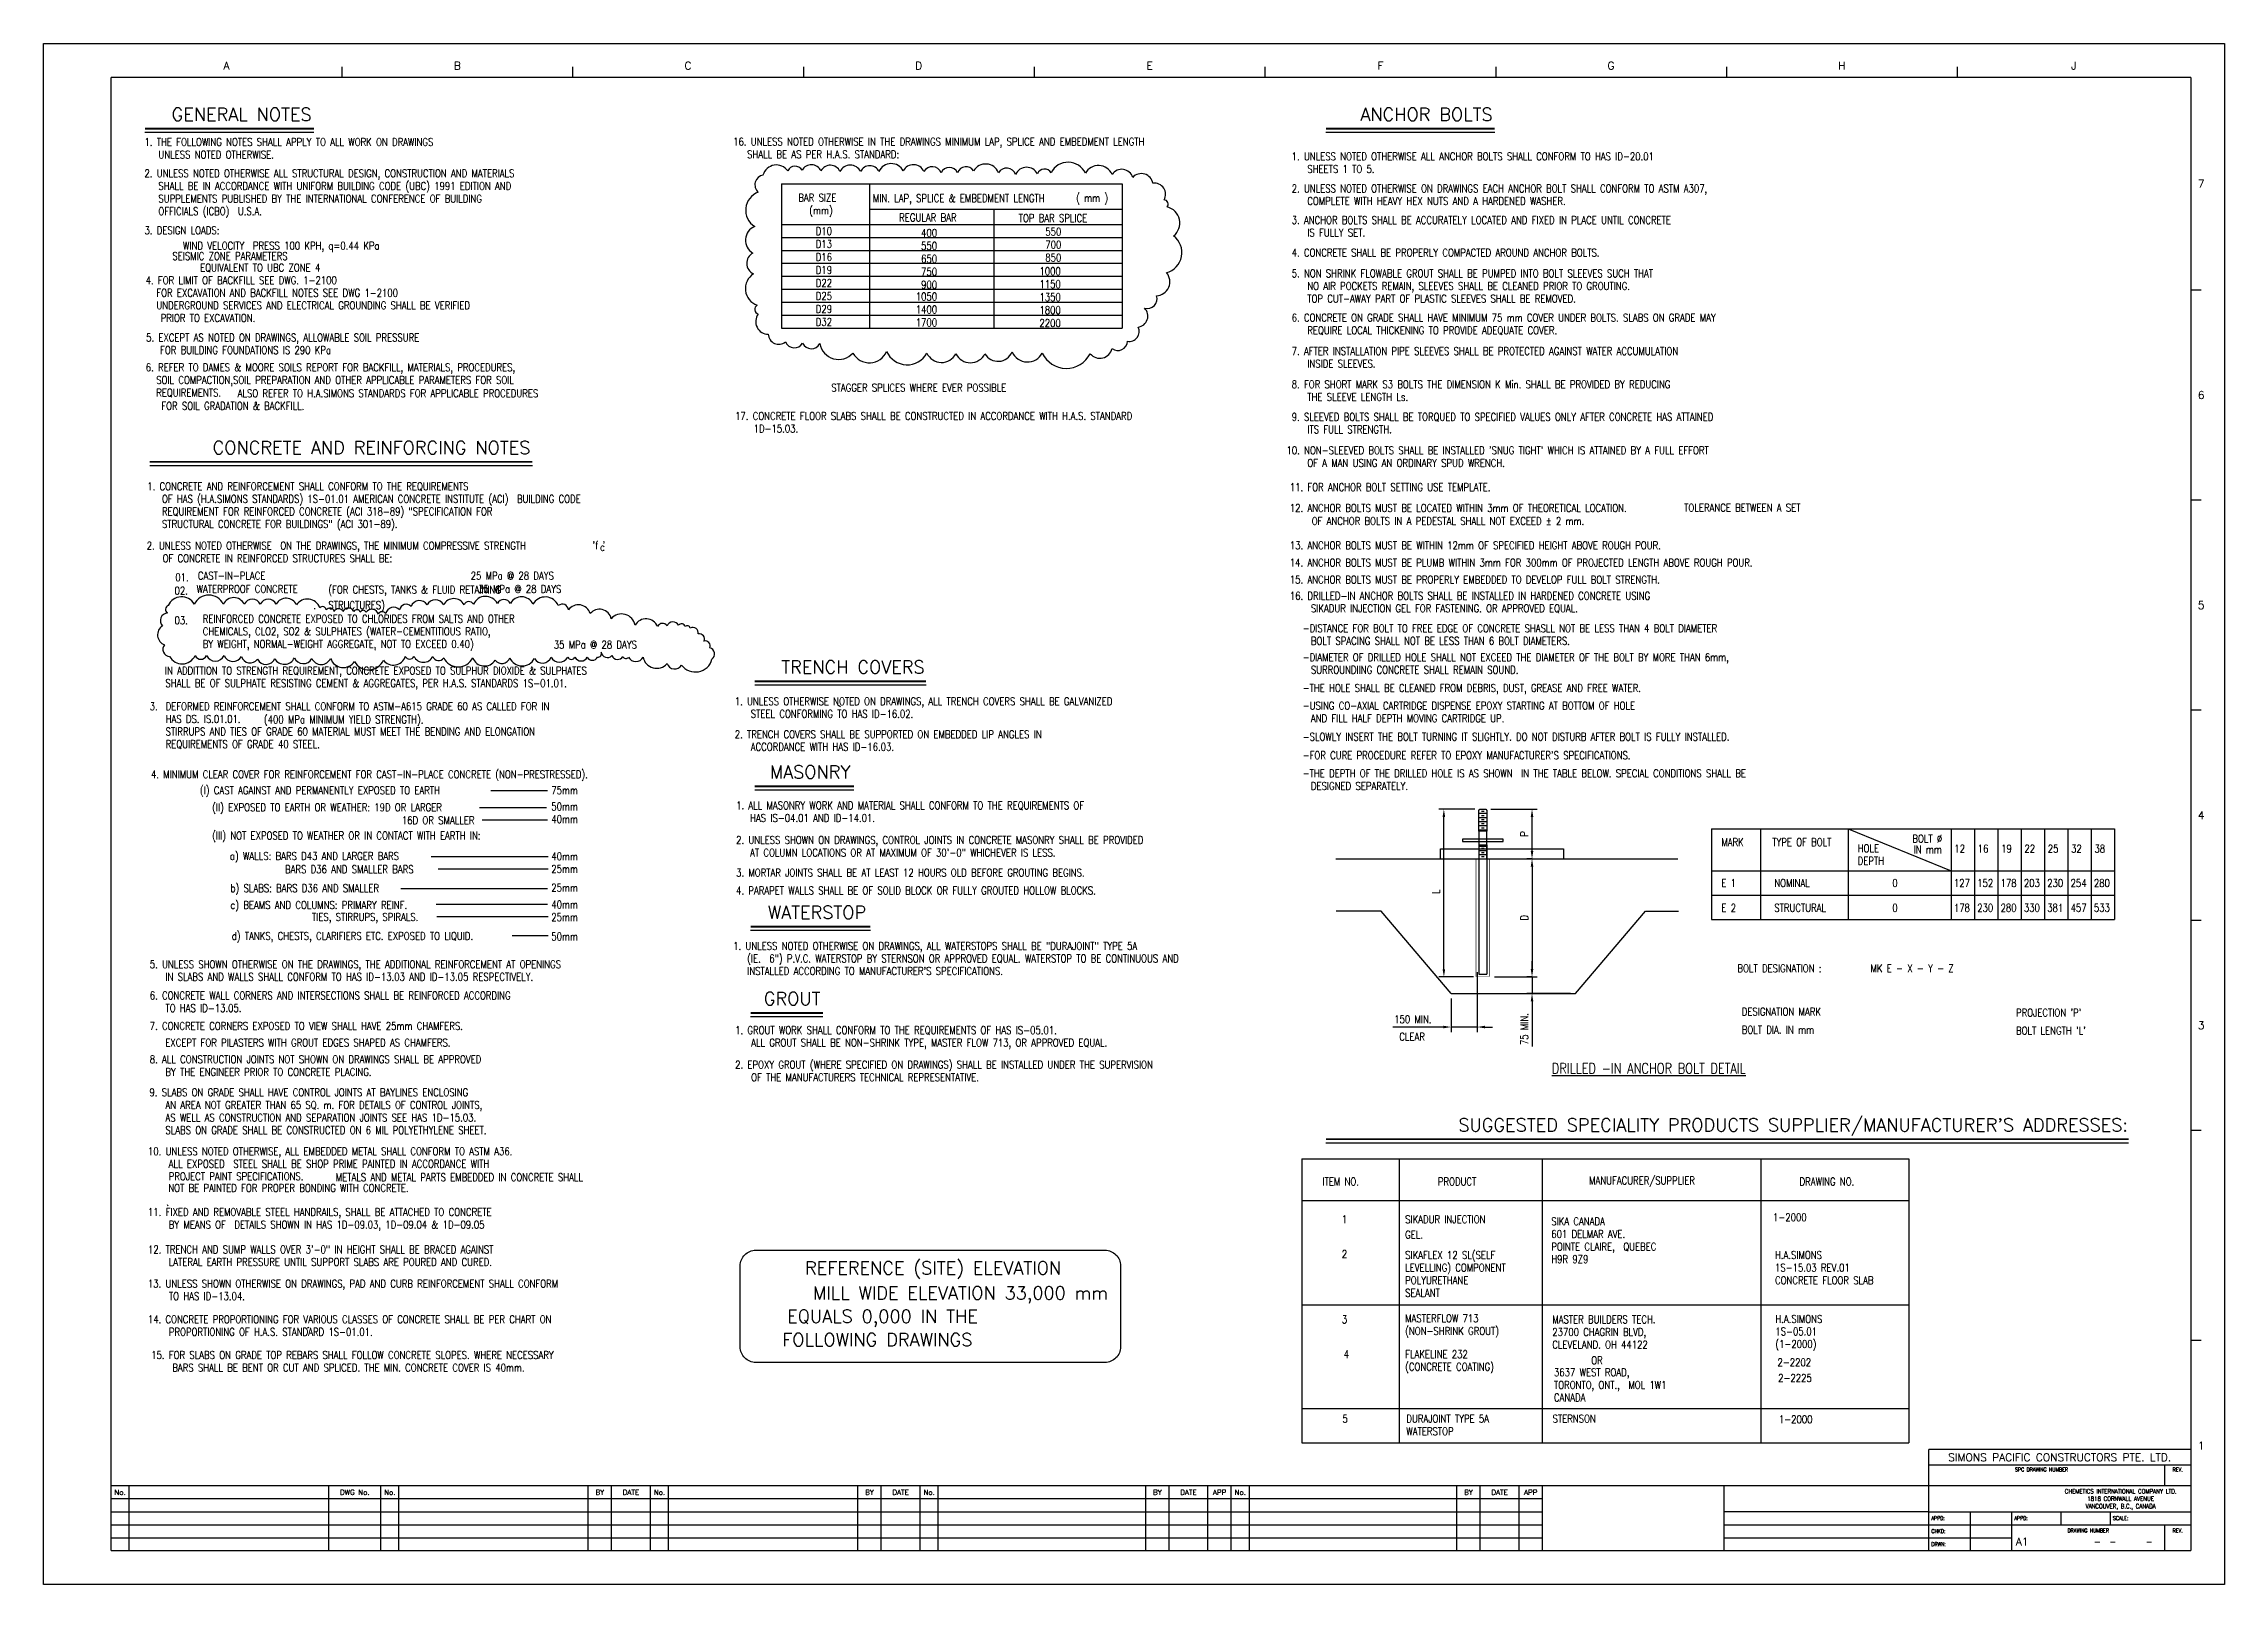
# Model space of a CAD drawing. Extents: x 0 to 841, y 0 to 594.
import ezdxf
from ezdxf.enums import TextEntityAlignment as Align

# ---------------------------------------------------------------- set-up
doc = ezdxf.new("R2010")
doc.units = 0
doc.header["$LTSCALE"] = 25
for name, pattern in [('DASHED', [0]), ('HIDDEN', [0]), ('HIDDEN2', [0])]:
    doc.linetypes.add(name, pattern=pattern)
for name, color, linetype in [('00FINE', 1, 'CONTINUOUS'), ('BORDER', 7, 'CONTINUOUS'), ('BOUNDLINE', 3, 'CONTINUOUS'), ('CUTLINE', 7, 'CONTINUOUS'), ('DIM', 6, 'CONTINUOUS'), ('HOLES', 7, 'CONTINUOUS'), ('STREAMS', 7, 'CONTINUOUS'), ('TEXT', 7, 'CONTINUOUS')]:
    doc.layers.add(name, color=color, linetype=linetype)
doc.styles.get("Standard").update_dxf_attribs({"font": 'romans', "width": 0.8})

msp = doc.modelspace()

# ---------------------------------------------------------------- linework, layer by layer
at = {"layer": '00FINE', "color": 0}
for p, q in [((553.45, 297.27), (556.62, 297.27)), ((553.45, 295.68), (556.62, 295.68)), ((554.51, 298.06), (555.56, 298.06)), ((554.51, 296.47), (555.56, 296.47)), ((554.51, 294.89), (555.56, 294.89)), ((553.45, 294.09), (556.62, 294.09)), ((553.45, 292.52), (556.62, 292.52)), ((553.45, 290.92), (556.62, 290.92)), ((554.51, 293.3), (555.56, 293.3)), ((554.51, 291.71), (555.56, 291.71)), ((553.45, 284.57), (556.62, 284.57)), ((553.45, 282.98), (556.62, 282.98)), ((553.45, 281.39), (556.62, 281.39)), ((553.45, 279.73), (556.62, 279.73)), ((554.51, 283.77), (555.56, 283.77)), ((554.51, 282.19), (555.56, 282.19)), ((554.51, 280.6), (555.56, 280.6))]:
    msp.add_line(p, q, dxfattribs=at)
at = {"layer": '00FINE', "color": 0, "const_width": 0.25}
msp.add_lwpolyline([(552.36, 279.73), (552.36, 234.35), (557.51, 234.35), (557.51, 279.72)], dxfattribs=at)
at = {"layer": 'BORDER', "color": 0}
for p, q in [((26, 13), (26, 581)), ((828, 581), (26, 581)), ((115, 585), (115, 581)), ((204, 585), (204, 581)), ((293, 585), (293, 581)), ((382, 585), (382, 581)), ((471, 585), (471, 581)), ((560, 585), (560, 581)), ((649, 585), (649, 581)), ((738, 585), (738, 581)), ((828, 581), (828, 13)), ((832, 499), (828, 499)), ((832, 418), (828, 418)), ((832, 337), (828, 337)), ((832, 256), (828, 256)), ((832, 175), (828, 175)), ((832, 94), (828, 94)), ((727, 13), (727, 52)), ((828, 52), (727, 52)), ((828, 46), (727, 46)), ((818, 38), (818, 46)), ((828, 38), (26, 38)), ((33, 13), (33, 38)), ((110, 13), (110, 38)), ((130, 13), (130, 38)), ((137, 13), (137, 38)), ((210, 13), (210, 38)), ((219, 13), (219, 38)), ((234, 13), (234, 38)), ((241, 13), (241, 38)), ((314, 13), (314, 38)), ((323, 13), (323, 38)), ((338, 13), (338, 38)), ((345, 13), (345, 38)), ((425, 13), (425, 38)), ((434, 13), (434, 38)), ((449, 13), (449, 38)), ((458, 13), (458, 38)), ((465, 13), (465, 38)), ((545, 13), (545, 38)), ((554, 13), (554, 38)), ((569, 13), (569, 38)), ((578, 13), (578, 38)), ((648, 38), (648, 13)), ((578, 33), (26, 33)), ((26, 28), (578, 28)), ((727, 28), (648, 28)), ((727, 28), (828, 28)), ((743, 28), (743, 13)), ((759, 23), (759, 28)), ((778, 23), (778, 28)), ((797, 28), (797, 23)), ((26, 23), (578, 23)), ((26, 18), (578, 18)), ((648, 23), (759, 23)), ((648, 18), (759, 18)), ((759, 23), (828, 23)), ((759, 13), (759, 23)), ((818, 13), (818, 23)), ((26, 13), (828, 13))]:
    msp.add_line(p, q, dxfattribs=at)
at = {"layer": 'BORDER', "color": 0, "const_width": 0.75}
for points in [[(104.21, 561.25), (39.05, 561.25)], [(559.65, 561.25), (494.5, 561.25)], [(188.48, 432.76), (40.94, 432.76)], [(340.34, 348.16), (274.25, 348.16)], [(312.49, 307.72), (274.25, 307.72)], [(318.83, 253.57), (272.61, 253.57)], [(300.52, 220.32), (272.61, 220.32)], [(804.05, 171.63), (494.5, 171.63)]]:
    msp.add_lwpolyline(points, dxfattribs=at)
at = {"layer": 'BORDER', "color": 0}
for points in [[(104.21, 559.75), (39.05, 559.75)], [(559.65, 559.75), (494.5, 559.75)], [(188.48, 431.26), (40.94, 431.26)], [(340.34, 346.66), (274.25, 346.66)], [(312.49, 306.22), (274.25, 306.22)], [(318.83, 252.07), (272.61, 252.07)], [(300.52, 218.82), (272.61, 218.82)], [(804.05, 170.13), (494.5, 170.13)]]:
    msp.add_lwpolyline(points, dxfattribs=at)
at = {"layer": 'BOUNDLINE', "color": 0, "linetype": 'DASHED'}
msp.add_lwpolyline([(268.63, 91.57), (268.63, 122.83, -0.414214), (274.63, 128.83), (409.31, 128.83, -0.414214), (415.31, 122.83), (415.31, 91.57, -0.414214), (409.31, 85.57), (274.63, 85.57, -0.414214)], format="xyb", close=True, dxfattribs=at)
at = {"layer": 'CUTLINE', "color": 0}
msp.add_lwpolyline([(0, 0), (0, 594), (841, 594), (841, 0)], close=True, dxfattribs=at)
msp.add_lwpolyline([(0, 0), (0, 594), (841, 594), (841, 0)], close=True, dxfattribs=at)
at = {"layer": 'DIM', "color": 0}
for p, q in [((551.92, 298.86), (538, 298.86)), ((540, 237.17), (540, 295.86)), ((558.14, 298.86), (576, 298.86)), ((574, 282.73), (574, 295.86)), ((574, 279.73), (572, 279.73)), ((574, 276.73), (574, 237.26)), ((552.8, 236.08), (552.8, 212.87)), ((574, 237.26), (574, 240.26)), ((551.45, 234.17), (538, 234.17)), ((559.51, 234.26), (576, 234.26)), ((574, 234.26), (572, 234.26)), ((588.8, 227.83), (572, 227.83)), ((574, 234.26), (574, 227.83)), ((542.77, 225.83), (542.77, 212.87)), ((574, 224.83), (574, 221.83)), ((574, 221.83), (574, 207.34)), ((536.77, 214.87), (520.34, 214.87)), ((539.77, 214.87), (536.77, 214.87)), ((552.8, 214.87), (542.77, 214.87)), ((555.8, 214.87), (558.8, 214.87))]:
    msp.add_line(p, q, dxfattribs=at)
for points in [[(279.48, 481.98, 0.625), (286.09, 479.02, 0.625), (292.71, 478.56, 0.625), (299.33, 478.34, 0.625), (312.11, 474.69, 0.625), (325.11, 475.37, 0.625), (340.63, 474.69, 0.625), (351.81, 474.46, 0.625), (362.99, 474.46, 0.625), (373.48, 475.14, 0.625), (385.12, 474.69, 0.625), (403.6, 474.46, 0.625), (412.05, 476.51, 0.625), (417.98, 479.25, 0.625), (422.08, 484.72, 0.625), (424.59, 492.02, 0.625), (429.16, 496.81, 0.625), (433.04, 505.71, 0.625), (435.78, 519.85, 0.625), (433.27, 531.02, 0.625), (432.12, 533.76, 0.625), (427.79, 540.15, 0.625), (420.03, 542.43, 0.625), (412.05, 543.57, 0.625), (401.78, 544.02, 0.625), (388.54, 544.25, 0.625), (383.3, 543.8, 0.625), (374.85, 543.57, 0.625), (368.24, 544.25, 0.625), (358.65, 544.94, 0.625), (352.49, 544.25, 0.625), (346.1, 544.25, 0.625), (339.49, 544.71, 0.625), (331.5, 544.94, 0.625), (322.15, 544.71, 0.625), (315.07, 544.71, 0.625), (307.09, 544.71, 0.625), (299.78, 544.94, 0.625), (292.48, 545.16, 0.625), (287.01, 544.94, 0.625), (277.42, 543.34, 0.625), (275.6, 536.73, 0.625), (274.23, 523.5, 0.625), (273.54, 513.23, 0.625), (273.77, 505.25, 0.625), (275.14, 493.16, 0.625), (275.6, 489.74, 0.625)], [(195.68, 357.49, 0.625), (202.11, 357.49, 0.625), (204.9, 357.49, 0.625), (209.66, 357.49, 0.625), (213.57, 357.49, 0.625), (214.97, 359.45, 0.625), (219.16, 358.05, 0.625), (223.36, 357.77, 0.625), (225.6, 357.49, 0.625), (231.19, 357.49, 0.625), (240.41, 354.97, 0.625), (246.01, 354.41, 0.625), (257.75, 356.65, 0.625), (256.91, 361.12, 0.625), (254.67, 363.64, 0.625), (252.44, 366.43, 0.625), (249.36, 368.67, 0.625), (247.4, 369.23, 0.625), (244.89, 369.79, 0.625), (240.41, 369.51, 0.625), (236.78, 369.23, 0.625), (228.11, 369.79, 0.625), (218.88, 372.3, 0.625), (210.78, 374.26, 0.625), (202.39, 375.66, 0.625), (198.47, 377.33, 0.625), (188.69, 377.89, 0.625), (180.02, 378.17, 0.625), (174.99, 378.17, 0.625), (165.76, 377.89, 0.625), (162.12, 377.61, 0.625), (154.3, 377.61, 0.625), (147.86, 377.61, 0.625), (141.71, 377.05, 0.625), (137.24, 375.66, 0.625), (131.93, 374.26, 0.625), (129.13, 373.98, 0.625), (124.38, 374.82, 0.625), (122.14, 374.82, 0.625), (119.62, 375.1, 0.625), (115.43, 375.1, 0.625), (112.07, 375.1, 0.625), (109, 375.66, 0.625), (106.48, 376.5, 0.625), (97.54, 377.61, 0.625), (89.71, 377.89, 0.625), (83.56, 377.89, 0.625), (77.4, 377.89, 0.625), (69.3, 377.89, 0.625), (58.11, 377.89, 0.625), (48.05, 377.33, 0.625), (47.77, 374.54, 0.625), (45.81, 369.51, 0.625), (46.65, 362.24, 0.625), (48.6, 357.77, 0.625), (58.39, 358.05, 0.625), (62.86, 358.05, 0.625), (69.57, 358.05, 0.625), (76.29, 357.77, 0.625), (82.44, 356.65, 0.625), (89.15, 356.93, 0.625), (96.7, 357.21, 0.625), (103.41, 356.93, 0.625), (110.68, 356.93, 0.625), (119.9, 355.81, 0.625), (131.09, 356.37, 0.625), (139.48, 357.77, 0.625), (142.83, 357.77, 0.625), (150.1, 357.77, 0.625), (154.3, 357.21, 0.625), (165.48, 357.21, 0.625), (174.15, 356.37, 0.625), (179.74, 357.21, 0.625), (189.25, 356.93, 0.625)]]:
    msp.add_lwpolyline(points, format="xyb", close=True, dxfattribs=at)
for points, format in [([(104.61, 375.94, 0.003465), (104.65, 376.31, 0.625)], "xyb"), ([(307.33, 338.37, 0.075683), (306.44, 338.79, 0.625)], "xyb"), ([(720.73, 234.57, 0, 1, 0), (720.73, 231.57, 0, 0, 0), (720.73, 220.8, 0, 0, 0), (690.25, 220.8, 0, 0, 0), (690.25, 220.8, 0, 0, 0)], "xyseb"), ([(730.61, 234.08, 0, 1, 0), (730.61, 231.08, 0, 0, 0), (730.61, 213.83, 0, 0, 0), (690.42, 213.83, 0, 0, 0), (690.42, 213.83, 0, 0, 0)], "xyseb"), ([(740.5, 234.24, 0, 1, 0), (740.5, 231.24, 0, 0, 0), (740.5, 213.5, 0, 0, 0), (759.3, 213.5, 0, 0, 0), (759.3, 213.5, 0, 0, 0)], "xyseb"), ([(750.55, 233.92, 0, 1, 0), (750.55, 230.92, 0, 0, 0), (750.55, 220.47, 0, 0, 0), (759.47, 220.47, 0, 0, 0)], "xyseb"), ([(47.67, 146.41, 0.037408), (47.97, 145.91, 0.625)], "xyb"), ([(101.8, 98.89, 0.046029), (102.4, 99.17, 0.625)], "xyb")]:
    msp.add_lwpolyline(points, format=format, dxfattribs=at)
for points in [[(539.5, 295.86), (540.5, 295.86), (540, 298.86)], [(573.5, 295.86), (574.5, 295.86), (574, 298.86)], [(573.5, 282.73), (574.5, 282.73), (574, 279.73)], [(573.5, 276.73), (574.5, 276.73), (574, 279.73)], [(539.5, 237.17), (540.5, 237.17), (540, 234.17)], [(573.5, 237.26), (574.5, 237.26), (574, 234.26)], [(573.5, 237.26), (574.5, 237.26), (574, 234.26)], [(573.5, 224.83), (574.5, 224.83), (574, 227.83)], [(539.77, 215.37), (539.77, 214.37), (542.77, 214.87)], [(555.8, 215.37), (555.8, 214.37), (552.8, 214.87)]]:
    msp.add_solid(points, dxfattribs=at)
at = {"layer": 'HOLES', "color": 0}
for p, q in [((553.45, 287.26), (553.45, 279.73)), ((556.62, 279.73), (556.62, 287.26)), ((643.26, 291.28), (798.62, 291.28)), ((643.26, 291.28), (643.26, 256.32)), ((662.16, 291.28), (662.16, 256.32)), ((695.96, 291.28), (695.96, 256.32)), ((695.96, 291.28), (735.62, 275.06)), ((735.62, 291.28), (735.62, 256.32)), ((744.62, 291.28), (744.62, 256.32)), ((753.62, 291.28), (753.62, 256.32)), ((762.62, 291.28), (762.62, 256.32)), ((771.62, 291.28), (771.62, 256.32)), ((780.62, 291.28), (780.62, 256.32)), ((789.62, 291.28), (789.62, 256.32)), ((798.62, 291.28), (798.62, 256.32)), ((498.36, 279.73), (630.18, 279.73)), ((553.45, 279.73), (556.62, 279.73)), ((643.26, 275.06), (798.62, 275.06)), ((643.26, 265.69), (798.62, 265.69)), ((515.86, 259.55), (498.43, 259.55)), ((542.77, 227.83), (515.86, 259.55)), ((590.8, 227.83), (617.72, 259.55)), ((617.72, 259.55), (630.47, 259.55)), ((643.26, 256.32), (798.62, 256.32)), ((542.77, 227.83), (590.8, 227.83)), ((553.45, 235.2), (556.62, 235.2))]:
    msp.add_line(p, q, dxfattribs=at)
at = {"layer": 'HOLES', "color": 0, "linetype": 'HIDDEN'}
for p, q in [((538.74, 279.73), (538.74, 283.55)), ((538.74, 283.55), (586.19, 283.55)), ((586.19, 283.55), (586.19, 279.73))]:
    msp.add_line(p, q, dxfattribs=at)
at = {"layer": 'HOLES', "color": 0, "linetype": 'HIDDEN2'}
for p, q in [((553.45, 285.12), (553.45, 235.2)), ((556.62, 285.17), (556.62, 235.2))]:
    msp.add_line(p, q, dxfattribs=at)
at = {"layer": 'HOLES', "color": 0}
for points in [[(553.45, 290.43), (553.45, 298.38), (553.92, 298.86), (556.14, 298.86), (556.62, 298.38), (556.62, 290.43)], [(562.93, 286.34), (562.93, 287.26), (547.14, 287.26), (547.14, 286.34)]]:
    msp.add_lwpolyline(points, close=True, dxfattribs=at)
at = {"layer": 'HOLES', "color": 0, "linetype": 'HIDDEN2'}
msp.add_lwpolyline([(553.45, 290.43), (553.45, 285.06), (556.62, 285.06), (556.62, 290.43)], close=True, dxfattribs=at)
at = {"layer": 'TEXT', "color": 0}
for p, q in [((284.54, 539.95), (415.92, 539.95)), ((284.54, 539.95), (284.54, 484.3)), ((318.47, 539.95), (318.47, 484.3)), ((415.92, 539.95), (415.92, 484.3)), ((318.47, 530.13), (415.92, 530.13)), ((366.41, 530.13), (366.41, 484.3)), ((284.54, 524.3), (415.92, 524.3)), ((284.54, 524.3), (415.92, 524.3)), ((284.54, 519.3), (415.92, 519.3)), ((284.54, 514.3), (415.92, 514.3)), ((284.54, 509.3), (415.92, 509.3)), ((284.54, 504.3), (415.92, 504.3)), ((284.54, 499.3), (415.92, 499.3)), ((284.54, 494.3), (415.92, 494.3)), ((284.54, 494.3), (415.92, 494.3)), ((284.54, 489.3), (415.92, 489.3)), ((284.54, 489.3), (415.92, 489.3)), ((284.54, 484.3), (415.92, 484.3)), ((284.54, 484.3), (415.92, 484.3)), ((172.41, 306.07), (194.36, 306.07)), ((168.16, 299.46), (193.89, 299.46)), ((169.1, 294.74), (194.36, 294.74)), ((149.46, 280.58), (194.6, 280.58)), ((152.11, 275.87), (194.6, 275.87)), ((137.71, 268.31), (194.36, 268.31)), ((151.4, 262.18), (194.36, 262.18)), ((151.64, 257.46), (194.6, 257.46)), ((180.67, 250.14), (194.6, 250.14)), ((485.28, 164.05), (485.28, 54.52)), ((485.28, 164.05), (719.34, 164.05)), ((522.71, 164.05), (522.71, 54.52)), ((577.88, 164.05), (577.88, 54.52)), ((662.2, 164.05), (662.2, 54.52)), ((719.34, 164.05), (719.34, 54.52)), ((485.28, 148.05), (719.34, 148.05)), ((485.28, 107.72), (719.34, 107.72)), ((485.28, 67.8), (719.34, 67.8)), ((485.28, 54.52), (719.34, 54.52))]:
    msp.add_line(p, q, dxfattribs=at)

# ---------------------------------------------------------------- texts
at = {"layer": 'BORDER', "color": 0}
for s, height, p in [('A', 3, (70.5, 584)), ('B', 3, (159.5, 584)), ('C', 3, (248.5, 584)), ('D', 3, (337.5, 584)), ('E', 3, (426.5, 584)), ('F', 3, (515.5, 584)), ('G', 3, (604.5, 584)), ('H', 3, (693.5, 584)), ('J', 3, (783, 584)), ('7', 3, (832, 538.5)), ('6', 3, (832, 457)), ('5', 3, (832, 376)), ('4', 3, (832, 295)), ('3', 3, (832, 214)), ('1', 3, (832, 52)), ('No.', 2, (29.5, 34.5)), ('DWG No.', 2, (120, 34.5)), ('No.', 2, (133.5, 34.5)), ('BY', 2, (214.5, 34.5)), ('DATE', 2, (226.5, 34.5)), ('No.', 2, (237.5, 34.5)), ('BY', 2, (318.5, 34.5)), ('DATE', 2, (330.5, 34.5)), ('No.', 2, (341.5, 34.5)), ('BY', 2, (429.5, 34.5)), ('DATE', 2, (441.5, 34.5)), ('APP', 2, (453.5, 34.5)), ('No.', 2, (461.5, 34.5)), ('BY', 2, (549.5, 34.5)), ('DATE', 2, (561.5, 34.5)), ('APP', 2, (573.5, 34.5)), ('A1', 3, (763, 15))]:
    msp.add_text(s, height=height, dxfattribs=at).set_placement(p, align=Align.CENTER)
for s, p in [('GENERAL NOTES', (103.36, 562.75)), ('ANCHOR BOLTS', (558.81, 562.75)), ('CONCRETE AND REINFORCING NOTES', (187.74, 434.26)), ('TRENCH COVERS', (339.75, 349.66)), ('MASONRY', (311.12, 309.22)), ('WATERSTOP', (317.21, 255.07)), ('GROUT', (299.62, 221.82)), ("SUGGESTED SPECIALITY PRODUCTS SUPPLIER/MANUFACTURER'S ADDRESSES:", (803.83, 173.13)), ('REFERENCE (SITE) ELEVATION', (392.42, 117.99)), ('MILL WIDE ELEVATION 33,000 mm', (410.46, 108.37)), ('EQUALS 0,000 IN THE', (360.26, 99.36)), ('FOLLOWING DRAWINGS', (358.16, 90.34))]:
    msp.add_text(s, height=5, dxfattribs=at).set_placement(p, align=Align.BOTTOM_RIGHT)
for s, height, width, p in [('SPC DRAWING NUMBER', 1.5, 0.8, (770.5, 43.5)), ('REV.', 1.5, 0.8, (823, 43.5)), ('CHEMETICS INTERNATIONAL COMPANY LTD.', 1.75, 0.75, (801, 35)), ('1818 CORNWALL AVENUE', 1.75, 0.75, (801, 32.17)), ('VANCOUVER, B.C., CANADA', 1.75, 0.75, (801, 29.25)), ('DRAWING NUMBER', 1.5, 0.8, (788.5, 20)), ('REV.', 1.5, 0.8, (823, 20)), ('-', 3, 0.8, (792, 15)), ('-', 3, 0.8, (798, 15)), ('-', 3, 0.8, (812, 15))]:
    msp.add_text(s, height=height, dxfattribs=dict(at, width=width)).set_placement(p, align=Align.CENTER)
at = {"layer": 'BORDER', "color": 0, "width": 0.8}
for s, p in [('APPD:', (728, 24.75)), ('APPD:', (760, 24.75)), ('SCALE:', (798, 24.75)), ('CHKD:', (728, 19.75)), ('DRWN:', (728, 14.75))]:
    msp.add_text(s, height=1.5, dxfattribs=at).set_placement(p)
at = {"layer": 'DIM', "color": 0, "width": 0.8}
for s, p in [("'f '", (211.67, 399.13)), ('c', (214.57, 398.43))]:
    msp.add_text(s, height=3, dxfattribs=at).set_placement(p)
for s, p in [('P', (571, 289.29)), ('L', (537, 267.03)), ('D', (571, 257)), ('75 MIN.', (571, 214.08))]:
    msp.add_text(s, height=3, rotation=90, dxfattribs=at).set_placement(p, align=Align.MIDDLE_CENTER)
for s, p in [('150 MIN.', (528.06, 217.87)), ('CLEAR', (527.74, 211.12))]:
    msp.add_text(s, height=3, dxfattribs=at).set_placement(p, align=Align.MIDDLE_CENTER)
at = {"layer": 'STREAMS', "color": 0}
msp.add_text('SIMONS PACIFIC CONSTRUCTORS PTE. LTD.', height=3, dxfattribs=at).set_placement((777.5, 47.5), align=Align.CENTER)
at = {"layer": 'TEXT', "color": 0, "width": 0.8}
for s, height, p in [('1. THE FOLLOWING NOTES SHALL APPLY TO ALL WORK ON DRAWINGS', 3, (38.91, 554.57)), ('16. UNLESS NOTED OTHERWISE IN THE DRAWINGS MINIMUM LAP, SPLICE AND EMBEDMENT LENGTH', 3, (265.93, 554.7)), ('   UNLESS NOTED OTHERWISE.', 3, (38.91, 549.72)), ('   SHALL BE AS PER H.A.S. STANDARD:', 3, (265.93, 549.84)), ('1. UNLESS NOTED OTHERWISE ALL ANCHOR BOLTS SHALL CONFORM TO HAS ID-20.01', 3, (481.31, 549.02)), ('SHEETS 1 TO 5.', 3, (487.32, 544.16)), ('2. UNLESS NOTED OTHERWISE ALL STRUCTURAL DESIGN, CONSTRUCTION AND MATERIALS', 3, (38.91, 542.46)), ('   SHALL BE IN ACCORDANCE WITH UNIFORM BUILDING CODE (UBC) 1991 EDITION AND', 3, (38.91, 537.6)), ('2. UNLESS NOTED OTHERWISE ON DRAWINGS EACH ANCHOR BOLT SHALL CONFORM TO ASTM A307,', 3, (481.31, 536.65)), ('   SUPPLEMENTS PUBLISHED BY THE INTERNATIONAL CONFERENCE OF BUILDING', 3, (38.91, 532.74)), ('   OFFICIALS (ICBO)  U.S.A.', 3, (38.91, 527.89)), ('BAR SIZE', 3, (291.04, 533.15)), ('(mm)', 3, (295.29, 528.21)), ('MIN. LAP, SPLICE & EMBEDMENT LENGTH', 3, (319.8, 532.91)), ('( mm )', 3, (398.19, 533.01)), ('COMPLETE WITH HEAVY HEX NUTS AND A HARDENED WASHER.', 3, (487.32, 531.79)), ('3. DESIGN LOADS:', 3, (38.91, 520.48)), ('D10', 3, (297.77, 520.21)), ('REGULAR BAR', 3, (329.95, 525.46)), ('400', 3, (338.39, 519.53)), ('TOP BAR SPLICE', 3, (376.04, 525.23)), ('550', 3, (386.3, 519.99)), ('3. ANCHOR BOLTS SHALL BE ACCURATELY LOCATED AND FIXED IN PLACE UNTIL CONCRETE', 3, (481.31, 524.46)), ('IS FULLY SET.', 3, (487.32, 519.61)), ('      SEISMIC ZONE PARAMETERS   ', 3, (38.91, 510.58)), ('WIND VELOCITY  PRESS 100 KPH, q=0.44 KPa', 3, (53.76, 514.59)), ('D13', 3, (297.77, 515.21)), ('D16', 3, (297.77, 510.21)), ('550', 3, (338.39, 514.53)), ('700', 3, (386.3, 514.99)), ('4. CONCRETE SHALL BE PROPERLY COMPACTED AROUND ANCHOR BOLTS.', 3, (481.31, 511.92)), ('EQUIVALENT TO UBC ZONE 4', 3, (60.38, 506.15)), ('D19', 3, (297.77, 505.21)), ('750', 3, (338.39, 504.53)), ('650', 3, (338.39, 509.53)), ('1000', 3, (384.02, 504.76)), ('850', 3, (386.3, 509.99)), ('5. NON SHRINK FLOWABLE GROUT SHALL BE PUMPED INTO BOLT SLEEVES SUCH THAT', 3, (481.31, 503.89)), ('4. FOR LIMIT OF BACKFILL SEE DWG. 1-2100', 3, (39.33, 501.28)), ('  FOR EXCAVATION AND BACKFILL NOTES SEE DWG 1-2100', 3, (40.19, 496.43)), ('D22', 3, (297.77, 500.21)), ('D25', 3, (297.77, 495.21)), ('1050', 3, (336.33, 494.99)), ('900', 3, (338.39, 499.53)), ('1150', 3, (384.02, 499.76)), ('1350', 3, (384.02, 494.76)), ('TOP CUT-AWAY PART OF PLASTIC SLEEVES SHALL BE REMOVED.', 3, (487.32, 494.17)), ('NO AIR POCKETS REMAIN, SLEEVES SHALL BE CLEANED PRIOR TO GROUTING.', 3, (487.32, 499.03)), ('  UNDERGROUND SERVICES AND ELECTRICAL GROUNDING SHALL BE VERIFIED', 3, (40.19, 491.57)), ('PRIOR TO EXCAVATION.', 3, (45.13, 486.71)), ('D29', 3, (297.77, 490.21)), ('D32', 3, (297.77, 485.21)), ('1400', 3, (336.33, 489.99)), ('1700', 3, (336.33, 484.99)), ('1800', 3, (384.02, 489.76)), ('6. CONCRETE ON GRADE SHALL HAVE MINIMUM 75 mm COVER UNDER BOLTS. SLABS ON GRADE MAY', 3, (481.31, 486.84)), ('5. EXCEPT AS NOTED ON DRAWINGS, ALLOWABLE SOIL PRESSURE', 3, (39.55, 479.19)), ('2200', 3, (384.02, 484.76)), ('REQUIRE LOCAL THICKENING TO PROVIDE ADEQUATE COVER.', 3, (487.32, 481.99)), ('   FOR BUILDING FOUNDATIONS IS 290 KPa', 3, (39.55, 474.33)), ('7. AFTER INSTALLATION PIPE SLEEVES SHALL BE PROTECTED AGAINST WATER ACCUMULATION', 3, (481.31, 473.95)), ('INSIDE SLEEVES.', 3, (487.32, 469.09)), ('6. REFER TO DAMES & MOORE SOILS REPORT FOR BACKFILL, MATERIALS, PROCEDURES,', 3, (39.4, 467.67)), ('   SOIL COMPACTION,SOIL PREPARATION AND OTHER APPLICABLE PARAMETERS FOR SOIL', 3, (38.07, 462.81)), ('STAGGER SPLICES WHERE EVER POSSIBLE', 3, (303.77, 459.87)), ('8. FOR SHORT MARK S3 BOLTS THE DIMENSION K Min. SHALL BE PROVIDED BY REDUCING', 3, (481.31, 461.15)), ('   REQUIREMENTS.', 3, (38.07, 457.96)), ('FOR SOIL GRADATION & BACKFILL.', 3, (45.42, 452.85)), ('ALSO REFER TO H.A.SIMONS STANDARDS FOR APPLICABLE PROCEDURES', 3, (74.82, 457.7)), ('THE SLEEVE LENGTH Ls.', 3, (487.32, 456.29)), ('17. CONCRETE FLOOR SLABS SHALL BE CONSTRUCTED IN ACCORDANCE WITH H.A.S. STANDARD', 3, (266.66, 448.95)), ('    1D-15.03.', 3, (266.66, 444.09)), ('9. SLEEVED BOLTS SHALL BE TORQUED TO SPECIFIED VALUES ONLY AFTER CONCRETE HAS ATTAINED', 3, (481.31, 448.61)), ('ITS FULL STRENGTH.', 3, (487.32, 443.75)), ("10. NON-SLEEVED BOLTS SHALL BE INSTALLED 'SNUG TIGHT' WHICH IS ATTAINED BY A FULL EFFORT", 3, (479.32, 435.71)), ('OF A MAN USING AN ORDINARY SPUD WRENCH.', 3, (487.32, 430.86)), ('1. CONCRETE AND REINFORCEMENT SHALL CONFORM TO THE REQUIREMENTS', 3, (39.99, 421.85)), ('OF HAS (H.A.SIMONS STANDARDS) 1S-01.01 AMERICAN CONCRETE INSTITUTE (ACI)  BUILDING CODE', 3, (45.65, 416.99)), ('11. FOR ANCHOR BOLT SETTING USE TEMPLATE.', 3, (480.6, 421.51)), ('REQUIREMENT FOR REINFORCED CONCRETE (ACI 318-89) "SPECIFICATION FOR', 3, (45.65, 412.13)), ('12. ANCHOR BOLTS MUST BE LOCATED WITHIN 3mm OF THEORETICAL LOCATION.', 3, (480.6, 413.47)), ('TOLERANCE BETWEEN A SET', 3, (632.68, 413.56)), ('STRUCTURAL CONCRETE FOR BUILDINGS" (ACI 301-89).', 3, (45.65, 407.28)), ('OF ANCHOR BOLTS IN A PEDESTAL SHALL NOT EXCEED %%P 2 mm.', 3, (489.02, 408.42)), ('2. UNLESS NOTED OTHERWISE  ON THE DRAWINGS, THE MINIMUM COMPRESSIVE STRENGTH', 3, (39.75, 398.96)), ('OF CONCRETE IN REINFORCED STRUCTURES SHALL BE:', 3, (45.89, 394.1)), ('13. ANCHOR BOLTS MUST BE WITHIN 12mm OF SPECIFIED HEIGHT ABOVE ROUGH POUR.', 3, (480.6, 399.04)), ('14. ANCHOR BOLTS MUST BE PLUMB WITHIN 3mm FOR 300mm OF PROJECTED LENGTH ABOVE ROUGH POUR.', 3, (480.6, 392.42)), ('01.', 3, (50.81, 386.72)), ('         CAST-IN-PLACE                                           25 MPa @ 28 DAYS', 3, (43.39, 387.36)), ('15. ANCHOR BOLTS MUST BE PROPERLY EMBEDDED TO DEVELOP FULL BOLT STRENGTH.', 3, (480.6, 385.88)), ('02.', 3, (50.51, 381.6)), ('         WATERPROOF CONCRETE                                     35 MPa @ 28 DAYS', 3, (42.9, 382.26)), ('STRUCTURES)', 3, (109.81, 376.03)), ('(FOR CHESTS, TANKS & FLUID RETAINING', 3, (109.81, 381.99)), ('16. DRILLED-IN ANCHOR BOLTS SHALL BE INSTALLED IN HARDENED CONCRETE USING', 3, (480.6, 379.61)), ('03.', 3, (50.51, 370.15)), ('REINFORCED CONCRETE EXPOSED TO CHLORIDES FROM SALTS AND OTHER', 3, (61.37, 370.75)), ('-DISTANCE FOR BOLT TO FREE EDGE OF CONCRETE SHASLL NOT BE LESS THAN 4 BOLT DIAMETER          ', 3, (485.55, 367.11)), ('SIKADUR INJECTION GEL FOR FASTENING. OR APPROVED EQUAL.', 3, (488.73, 374.76)), ('CHEMICALS, CLO2, SO2 & SULPHATES (WATER-CEMENTITIOUS RATIO,', 3, (61.37, 365.89)), ('BY WEIGHT, NORMAL-WEIGHT AGGREGATE, NOT TO EXCEED 0.40)', 3, (61.37, 361.03)), ('35 MPa @ 28 DAYS', 3, (196.74, 360.81)), ('BOLT SPACING SHALL NOT BE LESS THAN 6 BOLT DIAMETERS.', 3, (488.73, 362.25)), ('IN ADDITTION TO STRENGTH REQUIREMENT, CONCRETE EXPOSED TO SULPHUR DIOXIDE & SULPHATES', 3, (46.77, 350.8)), ('-DIAMETER OF DRILLED HOLE SHALL NOT EXCEED THE DIAMETER OF THE BOLT BY MORE THAN 6mm,', 3, (485.55, 355.93)), ('SURROUNDIING CONCRETE SHALL REMAIN SOUND.', 3, (488.73, 351.08)), ('SHALL BE OF SULPHATE RESISTING CEMENT & AGGREGATES, PER H.A.S. STANDARDS 1S-01.01.', 3, (46.99, 345.94)), ('-THE HOLE SHALL BE CLEANED FROM DEBRIS, DUST, GREASE AND FREE WATER.', 3, (485.55, 344.09)), ('3. ', 3, (40.92, 337.01)), ('DEFORMED REINFORCEMENT SHALL CONFORM TO ASTM-A615 GRADE 60 AS CALLED FOR IN', 3, (47.06, 337.01)), ('1. UNLESS OTHERWISE NOTED ON DRAWINGS, ALL TRENCH COVERS SHALL BE GALVANIZED', 3, (266.53, 338.97)), ('STEEL CONFORMING TO HAS ID-16.02.   ', 3, (272.72, 334.11)), ('-USING CO-AXIAL CARTRIDGE DISPENSE EPOXY STARTING AT BOTTOM OF HOLE', 3, (485.55, 337.24)), ('STIRRUPS AND TIES OF GRADE 60 MATERIAL MUST MEET THE BENDING AND ELONGATION', 3, (47.06, 327.29)), ('HAS DS. IS.01.01.', 3, (47.06, 332.15)), ('(400 MPa MINIMUM YIELD STRENGTH).', 3, (84.97, 331.94)), ('2. TRENCH COVERS SHALL BE SUPPORTED ON EMBEDDED LIP ANGLES IN', 3, (266.53, 326.25)), ('-SLOWLY INSERT THE BOLT TURNING IT SLIGHTLY. DO NOT DISTURB AFTER BOLT IS FULLY INSTALLED.', 3, (485.55, 325.27)), ('AND FILL HALF DEPTH MOVING CARTRIDGE UP.', 3, (488.73, 332.39)), ('REQUIREMENTS OF GRADE 40 STEEL.', 3, (47.06, 322.43)), ('ACCORDANCE WITH HAS ID-16.03.', 3, (272.72, 321.39)), ("-FOR CURE PROCEDURE REFER TO EPOXY MANUFACTURER'S SPECIFICATIONS.", 3, (485.55, 318.16)), ('4. MINIMUM CLEAR COVER FOR REINFORCEMENT FOR CAST-IN-PLACE CONCRETE (NON-PRESTRESSED).', 3, (41.39, 310.79)), ('-THE DEPTH OF THE DRILLED HOLE IS AS SHOWN  IN THE TABLE BELOW. SPECIAL CONDITIONS SHALL BE', 3, (485.55, 311.17)), ('       (I) CAST AGAINST AND PERMANENTLY EXPOSED TO EARTH', 3, (47.77, 304.65)), ('75mm', 3, (195.78, 304.65)), ('DESIGNED SEPARATELY.', 3, (488.73, 306.32)), ('(II) EXPOSED TO EARTH OR WEATHER: 19D OR LARGER', 3, (65, 298.05)), ('16D OR SMALLER', 3, (138.18, 293.09)), ('50mm', 3, (195.78, 298.38)), ('40mm', 3, (195.78, 293.52)), ('1. ALL MASONRY WORK AND MATERIAL SHALL CONFORM TO THE REQUIREMENTS OF ', 3, (267.04, 298.79)), ('HAS IS-04.01 AND ID-14.01.', 3, (272.46, 293.93)), ('(III) NOT EXPOSED TO WEATHER OR IN CONTACT WITH EARTH IN:', 3, (65, 287.19)), ('2. UNLESS SHOWN ON DRAWINGS, CONTROL JOINTS IN CONCRETE MASONRY SHALL BE PROVIDED', 3, (267.04, 285.47)), ('MARK', 3, (647.01, 284.64)), ('TYPE OF BOLT', 3, (666.63, 284.64)), ('BOLT %%C', 3, (720.66, 285.98)), ('a) WALLS: BARS D43 AND LARGER BARS', 3, (71.85, 279.27)), ('40mm', 3, (195.78, 279.17)), ('AT COLUMN LOCATIONS OR AT MAXIMUM OF 30\'-0" WHICHEVER IS LESS.', 3, (272.46, 280.61)), ('HOLE', 3, (699.6, 282.29)), ('DEPTH', 3, (699.6, 277.44)), ('IN mm', 3, (721.15, 281.83)), ('12', 3, (736.88, 282.16)), ('16', 3, (745.88, 282.16)), ('19', 3, (754.88, 282.16)), ('22', 3, (763.88, 282.16)), ('25', 3, (772.88, 282.16)), ('32', 3, (781.88, 282.16)), ('38', 3, (790.88, 282.16)), ('b) SLABS: BARS D36 AND SMALLER', 3, (72.08, 266.9)), ('BARS D36 AND SMALLER BARS', 3, (93.09, 274.21)), ('25mm', 3, (195.78, 274.31)), ('25mm', 3, (195.78, 267.1)), ('3. MORTAR JOINTS SHALL BE AT LEAST 12 HOURS OLD BEFORE GROUTING BEGINS.', 3, (267.04, 272.91)), ('E 1', 3, (647.01, 268.87)), ('NOMINAL', 3, (667.42, 268.87)), ('0', 3, (712.93, 268.87)), ('127', 3, (736.69, 268.87)), ('152', 3, (745.69, 268.87)), ('178', 3, (754.69, 268.87)), ('203', 3, (763.69, 268.87)), ('230', 3, (772.69, 268.87)), ('254', 3, (781.69, 268.87)), ('280', 3, (790.69, 268.87)), ('c) BEAMS AND COLUMNS: PRIMARY REINF.', 3, (72.08, 260.39)), ('40mm', 3, (195.78, 260.59)), ('4. PARAPET WALLS SHALL BE OF SOLID BLOCK OR FULLY GROUTED HOLLOW BLOCKS.', 3, (267.04, 266)), ('E 2', 3, (647.01, 259.33)), ('STRUCTURAL', 3, (667.42, 259.33)), ('0', 3, (712.93, 259.33)), ('178', 3, (736.69, 259.33)), ('230', 3, (745.69, 259.33)), ('280', 3, (754.69, 259.33)), ('330', 3, (763.69, 259.33)), ('381', 3, (772.69, 259.33)), ('457', 3, (781.69, 259.33)), ('533', 3, (790.69, 259.33)), ('TIES, STIRRUPS, SPIRALS.', 3, (103.48, 255.81)), ('25mm', 3, (195.78, 255.73)), ('d) TANKS, CHESTS, CLARIFIERS ETC. EXPOSED TO LIQUID.', 3, (72.55, 248.49)), ('50mm', 3, (195.78, 248.28)), ('1. UNLESS NOTED OTHERWISE ON DRAWINGS, ALL WATERSTOPS SHALL BE "DURAJOINT" TYPE 5A', 3, (265.91, 244.65)), ('5. UNLESS SHOWN OTHERWISE ON THE DRAWINGS, THE ADDITIONAL REINFORCEMENT AT OPENINGS', 3, (40.93, 237.58)), ('IN SLABS AND WALLS SHALL CONFORM TO HAS ID-13.03 AND ID-13.05 RESPECTIVELY.', 3, (46.97, 232.72)), ('(IE.  6") P.V.C. WATERSTOP BY STERNSON OR APPROVED EQUAL. WATERSTOP TO BE CONTINUOUS AND', 3, (271.33, 239.79)), ("INSTALLED ACCORDING TO MANUFACTURER'S SPECIFICATIONS.", 3, (271.33, 234.93)), ('BOLT DESIGNATION :         MK E - X - Y - Z', 3, (653.21, 236)), ('6. CONCRETE WALL CORNERS AND INTERSECTIONS SHALL BE REINFORCED ACCORDING', 3, (40.93, 225.52)), ('TO HAS ID-13.05.', 3, (46.97, 220.66)), ('DESIGNATION MARK', 3, (654.89, 219.27)), ("PROJECTION 'P'", 3, (760.64, 218.94)), ('7. CONCRETE CORNERS EXPOSED TO VIEW SHALL HAVE 25mm CHAMFERS.', 3, (40.93, 213.79)), ('EXCEPT FOR PILASTERS WITH GROUT EDGES SHAPED AS CHAMFERS.', 3, (46.96, 207.37)), ('1. GROUT WORK SHALL CONFORM TO THE REQUIREMENTS OF HAS IS-05.01.', 3, (266.68, 212.16)), ('ALL GROUT SHALL BE NON-SHRINK TYPE, MASTER FLOW 713, OR APPROVED EQUAL.', 3, (272.87, 207.31)), ('BOLT DIA. IN mm', 3, (654.89, 212.31)), ("BOLT LENGTH 'L'", 3, (760.64, 211.98)), ('8. ALL CONSTRUCTION JOINTS NOT SHOWN ON DRAWINGS SHALL BE APPROVED', 3, (40.93, 200.91)), ('2. EPOXY GROUT (WHERE SPECIFIED ON DRAWINGS) SHALL BE INSTALLED UNDER THE SUPERVISION', 3, (266.68, 198.84)), ('BY THE ENGINEER PRIOR TO CONCRETE PLACING.', 3, (46.97, 196.06)), ('OF THE MANUFACTURERS TECHNICAL REPRESENTATIVE.', 3, (272.87, 193.98)), ('%%UDRILLED -IN ANCHOR BOLT DETAIL', 4, (581.65, 196.95)), ('9. SLABS ON GRADE SHALL HAVE CONTROL JOINTS AT BAYLINES ENCLOSING', 3, (40.82, 188.18)), ('AN AREA NOT GREATER THAN 65 SQ. m. FOR DETAILS OF CONTROL JOINTS,', 3, (46.97, 183.32)), ('AS WELL AS CONSTRUCTION AND SEPARATION JOINTS SEE HAS 1D-15.03.', 3, (46.97, 178.46)), ('10. UNLESS NOTED OTHERWISE, ALL EMBEDDED METAL SHALL CONFORM TO ASTM A36.', 3, (40.26, 165.48)), ('SLABS ON GRADE SHALL BE CONSTRUCTED ON 6 MIL POLYETHYLENE SHEET.', 3, (46.97, 173.61)), ('ALL EXPOSED  STEEL SHALL BE SHOP PRIME PAINTED IN ACCORDANCE WITH', 3, (48.25, 160.63)), ('NOT BE PAINTED FOR PROPER BONDING WITH CONCRETE.', 3, (48.09, 151.33)), ('PROJECT PAINT SPECIFICATIONS.', 3, (48.25, 155.77)), ('METALS AND METAL PARTS EMBEDDED IN CONCRETE SHALL', 3, (112.66, 155.47)), ('ITEM NO.', 3, (493.16, 153.81)), ('PRODUCT', 3, (537.69, 153.81)), ('MANUFACURER/SUPPLIER', 3, (596, 154.2)), ('DRAWING NO.', 3, (677.17, 153.81)), ('11. FIXED AND REMOVABLE STEEL HANDRAILS, SHALL BE ATTACHED TO CONCRETE', 3, (40.26, 142.04)), ('1-2000', 3, (666.93, 140.02)), ('BY MEANS OF  DETAILS SHOWN IN HAS 1D-09.03, 1D-09.04 & 1D-09.05', 3, (48.25, 137.18)), ('1', 3, (500.65, 139.23)), ('SIKADUR INJECTION', 3, (525.08, 139.23)), ('GEL.', 3, (525.08, 133.33)), ('SIKA CANADA', 3, (581.42, 138.45)), ('601 DELMAR AVE.', 3, (581.42, 133.59)), ('12. TRENCH AND SUMP WALLS OVER 3\'-0" IN HEIGHT SHALL BE BRACED AGAINST', 3, (40.26, 127.61)), ('2', 3, (500.65, 125.84)), ('SIKAFLEX 12 SL(SELF', 3, (525.08, 125.45)), ('POINTE CLAIRE,  QUEBEC', 3, (581.42, 128.73)), ('H9R 9Z9', 3, (581.42, 123.88)), ('H.A.SIMONS', 3, (667.72, 125.45)), ('LATERAL EARTH PRESSURE UNTIL SUPPORT SLABS ARE POURED AND CURED.', 3, (48.25, 122.75)), ('LEVELLING) COMPONENT', 3, (525.08, 120.59)), ('POLYURETHANE', 3, (525.08, 115.73)), ('CONCRETE FLOOR SLAB', 3, (667.72, 115.73)), ('1S-15.03 REV.01', 3, (667.72, 120.59)), ('13. UNLESS SHOWN OTHERWISE ON DRAWINGS, PAD AND CURB REINFORCEMENT SHALL CONFORM ', 3, (40.21, 114.47)), ('TO HAS ID-13.04.', 3, (48.32, 109.61)), ('SEALANT', 3, (525.08, 110.88)), ('14. CONCRETE PROPORTIONING FOR VARIOUS CLASSES OF CONCRETE SHALL BE PER CHART ON', 3, (40.21, 100.7)), ('3', 3, (500.65, 100.63)), ('MASTERFLOW 713', 3, (525.08, 101.03)), ('MASTER BUILDERS TECH.', 3, (581.82, 100.63)), ('H.A.SIMONS', 3, (667.84, 100.85)), ('PROPORTIONING OF H.A.S. STANDARD 1S-01.01.', 3, (48.32, 95.84)), ('(NON-SHRINK GROUT)', 3, (525.08, 96.17)), ('23700 CHAGRIN BLVD,', 3, (581.82, 95.78)), ('CLEVELAND. OH 44122', 3, (581.82, 90.92)), ('(1-2000)', 3, (667.84, 91.14)), ('1S-05.01', 3, (667.84, 96)), ('15. FOR SLABS ON GRADE TOP REBARS SHALL FOLLOW CONCRETE SLOPES. WHERE NECESSARY', 3, (41.51, 86.92)), ('BARS SHALL BE BENT OR CUT AND SPLICED. THE MIN. CONCRETE COVER IS 40mm.', 3, (49.63, 82.06)), ('4', 3, (501.43, 87.24)), ('FLAKELINE 232', 3, (525.08, 87.24)), ('(CONCRETE COATING)', 3, (525.08, 82.38)), ('OR', 3, (596.82, 84.87)), ('2-2202', 3, (668.65, 84.06)), ('TORONTO, ONT.,  MOL 1W1', 3, (582.46, 75.4)), ('3637 WEST ROAD,', 3, (582.46, 80.26)), ('2-2225', 3, (668.92, 78.09)), ('CANADA', 3, (582.46, 70.55)), ('5', 3, (500.87, 62.38)), ('WATERSTOP', 3, (525.54, 57.52)), ('DURAJOINT TYPE 5A', 3, (525.54, 62.38)), ('STERNSON', 3, (581.91, 62.38)), ('1-2000', 3, (669.19, 62.11))]:
    msp.add_text(s, height=height, dxfattribs=at).set_placement(p)

doc.saveas('drawing.dxf')
